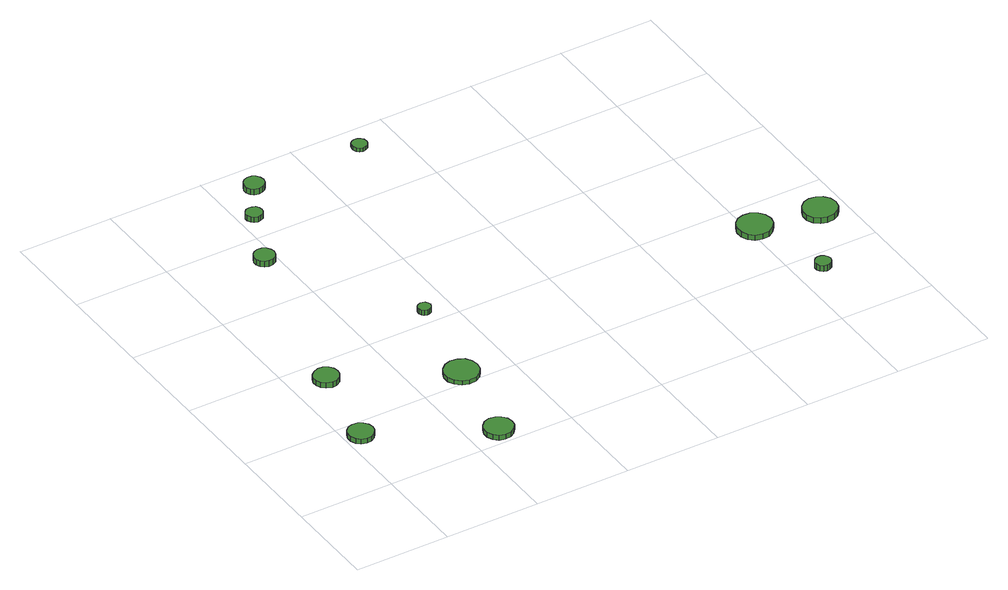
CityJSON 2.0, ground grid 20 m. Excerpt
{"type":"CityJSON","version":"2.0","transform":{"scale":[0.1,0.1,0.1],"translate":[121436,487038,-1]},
"CityObjects":{
"tree1":{"type":"SolitaryVegetationObject","attributes":{"function":"something"},"geometry":[{"type":"MultiSurface","lod":"1","boundaries":[[[0,1,2,3,4,5,6,7,8,9,10,11,12,13,14]],[[15,16,17,18,19,20,21,22,23,24,25,26,27,28,29]],[[0,29,28,1]],[[1,28,27,2]],[[2,27,26,3]],[[3,26,25,4]],[[4,25,24,5]],[[5,24,23,6]],[[6,23,22,7]],[[7,22,21,8]],[[8,21,20,9]],[[9,20,19,10]],[[10,19,18,11]],[[11,18,17,12]],[[12,17,16,13]],[[13,16,15,14]],[[14,15,29,0]]]}]},
"tree2":{"type":"SolitaryVegetationObject","attributes":{"function":"something"},"geometry":[{"type":"MultiSurface","lod":"1","boundaries":[[[30,31,32,33,34,35,36,37,38,39,40,41,42,43,44]],[[45,46,47,48,49,50,51,52,53,54,55,56,57,58,59]],[[30,59,58,31]],[[31,58,57,32]],[[32,57,56,33]],[[33,56,55,34]],[[34,55,54,35]],[[35,54,53,36]],[[36,53,52,37]],[[37,52,51,38]],[[38,51,50,39]],[[39,50,49,40]],[[40,49,48,41]],[[41,48,47,42]],[[42,47,46,43]],[[43,46,45,44]],[[44,45,59,30]]]}]},
"tree3":{"type":"SolitaryVegetationObject","attributes":{"function":"something"},"geometry":[{"type":"MultiSurface","lod":"1","boundaries":[[[60,61,62,63,64,65,66,67,68,69,70,71,72,73,74]],[[75,76,77,78,79,80,81,82,83,84,85,86,87,88,89]],[[60,89,88,61]],[[61,88,87,62]],[[62,87,86,63]],[[63,86,85,64]],[[64,85,84,65]],[[65,84,83,66]],[[66,83,82,67]],[[67,82,81,68]],[[68,81,80,69]],[[69,80,79,70]],[[70,79,78,71]],[[71,78,77,72]],[[72,77,76,73]],[[73,76,75,74]],[[74,75,89,60]]]}]},
"tree4":{"type":"SolitaryVegetationObject","attributes":{"function":"something"},"geometry":[{"type":"MultiSurface","lod":"1","boundaries":[[[90,91,92,93,94,95,96,97,98,99,100,101,102,103,104]],[[105,106,107,108,109,110,111,112,113,114,115,116,117,118,119]],[[90,119,118,91]],[[91,118,117,92]],[[92,117,116,93]],[[93,116,115,94]],[[94,115,114,95]],[[95,114,113,96]],[[96,113,112,97]],[[97,112,111,98]],[[98,111,110,99]],[[99,110,109,100]],[[100,109,108,101]],[[101,108,107,102]],[[102,107,106,103]],[[103,106,105,104]],[[104,105,119,90]]]}]},
"tree5":{"type":"SolitaryVegetationObject","attributes":{"function":"something"},"geometry":[{"type":"MultiSurface","lod":"1","boundaries":[[[120,121,122,123,124,125,126,127,128,129,130,131,132,133,134]],[[135,136,137,138,139,140,141,142,143,144,145,146,147,148,149]],[[120,149,148,121]],[[121,148,147,122]],[[122,147,146,123]],[[123,146,145,124]],[[124,145,144,125]],[[125,144,143,126]],[[126,143,142,127]],[[127,142,141,128]],[[128,141,140,129]],[[129,140,139,130]],[[130,139,138,131]],[[131,138,137,132]],[[132,137,136,133]],[[133,136,135,134]],[[134,135,149,120]]]}]},
"tree6":{"type":"SolitaryVegetationObject","attributes":{"function":"something"},"geometry":[{"type":"MultiSurface","lod":"1","boundaries":[[[150,151,152,153,154,155,156,157,158,159,160,161,162,163,164]],[[165,166,167,168,169,170,171,172,173,174,175,176,177,178,179]],[[150,179,178,151]],[[151,178,177,152]],[[152,177,176,153]],[[153,176,175,154]],[[154,175,174,155]],[[155,174,173,156]],[[156,173,172,157]],[[157,172,171,158]],[[158,171,170,159]],[[159,170,169,160]],[[160,169,168,161]],[[161,168,167,162]],[[162,167,166,163]],[[163,166,165,164]],[[164,165,179,150]]]}]},
"tree7":{"type":"SolitaryVegetationObject","attributes":{"function":"something"},"geometry":[{"type":"MultiSurface","lod":"1","boundaries":[[[180,181,182,183,184,185,186,187,188,189,190,191,192,193,194]],[[195,196,197,198,199,200,201,202,203,204,205,206,207,208,209]],[[180,209,208,181]],[[181,208,207,182]],[[182,207,206,183]],[[183,206,205,184]],[[184,205,204,185]],[[185,204,203,186]],[[186,203,202,187]],[[187,202,201,188]],[[188,201,200,189]],[[189,200,199,190]],[[190,199,198,191]],[[191,198,197,192]],[[192,197,196,193]],[[193,196,195,194]],[[194,195,209,180]]]}]},
"tree8":{"type":"SolitaryVegetationObject","attributes":{"function":"something"},"geometry":[{"type":"MultiSurface","lod":"1","boundaries":[[[210,211,212,213,214,215,216,217,218,219,220,221,222,223,224]],[[225,226,227,228,229,230,231,232,233,234,235,236,237,238,239]],[[210,239,238,211]],[[211,238,237,212]],[[212,237,236,213]],[[213,236,235,214]],[[214,235,234,215]],[[215,234,233,216]],[[216,233,232,217]],[[217,232,231,218]],[[218,231,230,219]],[[219,230,229,220]],[[220,229,228,221]],[[221,228,227,222]],[[222,227,226,223]],[[223,226,225,224]],[[224,225,239,210]]]}]},
"tree9":{"type":"SolitaryVegetationObject","attributes":{"function":"something"},"geometry":[{"type":"MultiSurface","lod":"1","boundaries":[[[240,241,242,243,244,245,246,247,248,249,250,251,252,253,254]],[[255,256,257,258,259,260,261,262,263,264,265,266,267,268,269]],[[240,269,268,241]],[[241,268,267,242]],[[242,267,266,243]],[[243,266,265,244]],[[244,265,264,245]],[[245,264,263,246]],[[246,263,262,247]],[[247,262,261,248]],[[248,261,260,249]],[[249,260,259,250]],[[250,259,258,251]],[[251,258,257,252]],[[252,257,256,253]],[[253,256,255,254]],[[254,255,269,240]]]}]},
"tree10":{"type":"SolitaryVegetationObject","attributes":{"function":"something"},"geometry":[{"type":"MultiSurface","lod":"1","boundaries":[[[270,271,272,273,274,275,276,277,278,279,280,281,282,283,284]],[[285,286,287,288,289,290,291,292,293,294,295,296,297,298,299]],[[270,299,298,271]],[[271,298,297,272]],[[272,297,296,273]],[[273,296,295,274]],[[274,295,294,275]],[[275,294,293,276]],[[276,293,292,277]],[[277,292,291,278]],[[278,291,290,279]],[[279,290,289,280]],[[280,289,288,281]],[[281,288,287,282]],[[282,287,286,283]],[[283,286,285,284]],[[284,285,299,270]]]}]},
"tree11":{"type":"SolitaryVegetationObject","attributes":{"function":"something"},"geometry":[{"type":"MultiSurface","lod":"1","boundaries":[[[300,301,302,303,304,305,306,307,308,309,310,311,312,313,314]],[[315,316,317,318,319,320,321,322,323,324,325,326,327,328,329]],[[300,329,328,301]],[[301,328,327,302]],[[302,327,326,303]],[[303,326,325,304]],[[304,325,324,305]],[[305,324,323,306]],[[306,323,322,307]],[[307,322,321,308]],[[308,321,320,309]],[[309,320,319,310]],[[310,319,318,311]],[[311,318,317,312]],[[312,317,316,313]],[[313,316,315,314]],[[314,315,329,300]]]}]},
"tree12":{"type":"SolitaryVegetationObject","attributes":{"function":"something"},"geometry":[{"type":"MultiSurface","lod":"1","boundaries":[[[330,331,332,333,334,335,336,337,338,339,340,341,342,343,344]],[[345,346,347,348,349,350,351,352,353,354,355,356,357,358,359]],[[330,359,358,331]],[[331,358,357,332]],[[332,357,356,333]],[[333,356,355,334]],[[334,355,354,335]],[[335,354,353,336]],[[336,353,352,337]],[[337,352,351,338]],[[338,351,350,339]],[[339,350,349,340]],[[340,349,348,341]],[[341,348,347,342]],[[342,347,346,343]],[[343,346,345,344]],[[344,345,359,330]]]}]}
},
"vertices":[
[60,162,17],[58,172,17],[51,181,17],[42,187,17],[31,188,17],[20,185,17],[12,177,17],[8,167,17],[8,156,17],[12,146,17],[20,138,17],[31,135,17],[42,136,17],[51,142,17],[58,151,17],[58,151,6],[51,142,6],[42,136,6],[31,135,6],[20,138,6],[12,146,6],[8,156,6],[8,167,6],[12,177,6],[20,185,6],[31,188,6],[42,187,6],[51,181,6],[58,172,6],[60,162,6],
[98,347,18],[96,358,18],[90,366,18],[80,372,18],[70,373,18],[59,369,18],[51,362,18],[47,352,18],[47,342,18],[51,332,18],[59,325,18],[70,321,18],[80,322,18],[90,328,18],[96,337,18],[96,337,6],[90,328,6],[80,322,6],[70,321,6],[59,325,6],[51,332,6],[47,342,6],[47,352,6],[51,362,6],[59,369,6],[70,373,6],[80,372,6],[90,366,6],[96,358,6],[98,347,6],
[292,38,17],[290,50,17],[282,60,17],[272,66,17],[259,68,17],[247,64,17],[238,55,17],[233,44,17],[233,31,17],[238,20,17],[247,11,17],[259,8,17],[272,9,17],[282,15,17],[290,25,17],[290,25,6],[282,15,6],[272,9,6],[259,8,6],[247,11,6],[238,20,6],[233,31,6],[233,44,6],[238,55,6],[247,64,6],[259,68,6],[272,66,6],[282,60,6],[290,50,6],[292,38,6],
[334,229,16],[331,243,16],[323,255,16],[310,262,16],[295,264,16],[281,259,16],[270,249,16],[264,236,16],[264,221,16],[270,208,16],[281,198,16],[295,193,16],[310,195,16],[323,202,16],[331,214,16],[331,214,6],[323,202,6],[310,195,6],[295,193,6],[281,198,6],[270,208,6],[264,221,6],[264,236,6],[270,249,6],[281,259,6],[295,264,6],[310,262,6],[323,255,6],[331,243,6],[334,229,6],
[196,730,22],[194,739,22],[189,746,22],[181,751,22],[172,752,22],[163,749,22],[157,743,22],[153,735,22],[153,726,22],[157,717,22],[163,711,22],[172,709,22],[181,710,22],[189,714,22],[194,721,22],[194,721,9],[189,714,9],[181,710,9],[172,709,9],[163,711,9],[157,717,9],[153,726,9],[153,735,9],[157,743,9],[163,749,9],[172,752,9],[181,751,9],[189,746,9],[194,739,9],[196,730,9],
[360,436,17],[358,442,17],[355,447,17],[350,449,17],[345,450,17],[339,448,17],[335,444,17],[333,439,17],[333,434,17],[335,428,17],[339,425,17],[345,423,17],[350,423,17],[355,426,17],[358,431,17],[358,431,6],[355,426,6],[350,423,6],[345,423,6],[339,425,6],[335,428,6],[333,434,6],[333,439,6],[335,444,6],[339,448,6],[345,450,6],[350,449,6],[355,447,6],[358,442,6],[360,436,6],
[250,861,18],[249,868,18],[245,874,18],[238,877,18],[231,878,18],[224,876,18],[219,871,18],[216,865,18],[216,858,18],[219,851,18],[224,846,18],[231,844,18],[238,845,18],[245,848,18],[249,854,18],[249,854,6],[245,848,6],[238,845,6],[231,844,6],[224,846,6],[219,851,6],[216,858,6],[216,865,6],[219,871,6],[224,876,6],[231,878,6],[238,877,6],[245,874,6],[249,868,6],[250,861,6],
[303,940,19],[301,948,19],[296,956,19],[289,960,19],[280,961,19],[271,958,19],[265,952,19],[261,944,19],[261,935,19],[265,927,19],[271,921,19],[280,919,19],[289,920,19],[296,924,19],[301,931,19],[301,931,6],[296,924,6],[289,920,6],[280,919,6],[271,921,6],[265,927,6],[261,935,6],[261,944,6],[265,952,6],[271,958,6],[280,961,6],[289,960,6],[296,956,6],[301,948,6],[303,940,6],
[536,947,14],[535,954,14],[531,959,14],[525,962,14],[519,963,14],[512,961,14],[507,957,14],[505,950,14],[505,944,14],[507,938,14],[512,933,14],[519,931,14],[525,932,14],[531,935,14],[535,941,14],[535,941,6],[531,935,6],[525,932,6],[519,931,6],[512,933,6],[507,938,6],[505,944,6],[505,950,6],[507,957,6],[512,961,6],[519,963,6],[525,962,6],[531,959,6],[535,954,6],[536,947,6],
[1071,152,26],[1069,159,26],[1065,165,26],[1059,168,26],[1053,169,26],[1046,167,26],[1041,162,26],[1038,156,26],[1038,149,26],[1041,143,26],[1046,138,26],[1053,136,26],[1059,137,26],[1065,140,26],[1069,146,26],[1069,146,13],[1065,140,13],[1059,137,13],[1053,136,13],[1046,138,13],[1041,143,13],[1038,149,13],[1038,156,13],[1041,162,13],[1046,167,13],[1053,169,13],[1059,168,13],[1065,165,13],[1069,159,13],[1071,152,13],
[1048,328,19],[1045,343,19],[1036,355,19],[1023,363,19],[1008,364,19],[994,360,19],[983,350,19],[977,336,19],[977,321,19],[983,307,19],[994,297,19],[1008,293,19],[1023,294,19],[1036,302,19],[1045,314,19],[1045,314,7],[1036,302,7],[1023,294,7],[1008,293,7],[994,297,7],[983,307,7],[977,321,7],[977,336,7],[983,350,7],[994,360,7],[1008,364,7],[1023,363,7],[1036,355,7],[1045,343,7],[1048,328,7],
[1179,308,20],[1176,322,20],[1167,333,20],[1155,340,20],[1140,342,20],[1127,338,20],[1116,328,20],[1110,315,20],[1110,300,20],[1116,287,20],[1127,278,20],[1140,273,20],[1155,275,20],[1167,282,20],[1176,293,20],[1176,293,7],[1167,282,7],[1155,275,7],[1140,273,7],[1127,278,7],[1116,287,7],[1110,300,7],[1110,315,7],[1116,328,7],[1127,338,7],[1140,342,7],[1155,340,7],[1167,333,7],[1176,322,7],[1179,308,7]
]}
